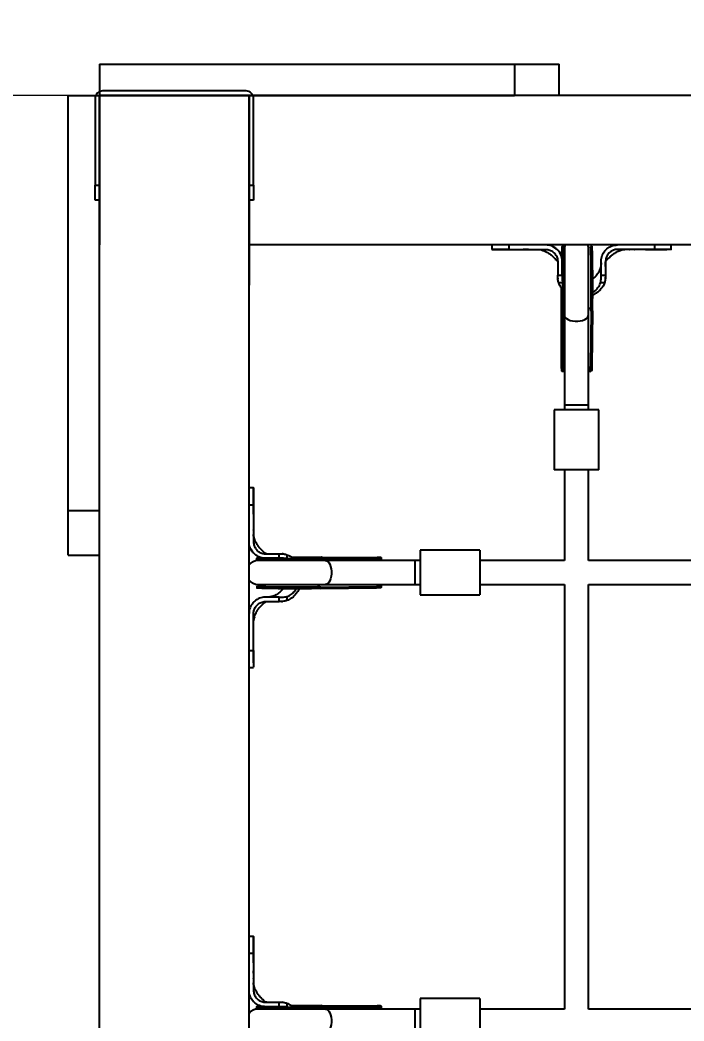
# Model space of a CAD drawing. Header units: millimetres. Extents: x -5107 to 5368, y -4871 to 3692.
# Drawn here: x -1485 to -1041, y 1573 to 2242 of the extents above; entities that cross this region are included whole.
import ezdxf

# ---------------------------------------------------------------- set-up
doc = ezdxf.new("R2010")
doc.units = ezdxf.units.MM
for name, color, linetype in [('DIKOM_ОБЪЕКТ', 7, 'Continuous'), ('DIKOM_РАЗМЕР_ЗОНА', 7, 'Continuous'), ('DIKOM_РАЗМЕР_ОБЪЕКТА', 7, 'Continuous')]:
    doc.layers.add(name, color=color, linetype=linetype)
doc.styles.add('style1', font='arial.ttf', dxfattribs={"width": 0.8})
doc.dimstyles.new('1-50', dxfattribs={"dimtxt": 300, "dimasz": 200, "dimexe": 100, "dimexo": 0, "dimgap": 100, "dimtad": 1, "dimdec": 0, "dimtxsty": 'style1', "dimcen": 0, "dimclrd": 7, "dimclre": 7, "dimadec": 1, "dimazin": 2, "dimtfac": 1, "dimtdec": 0, "dimtmove": 0, "dimatfit": 3, "dimfxl": 0, "dimlwd": 25, "dimlwe": 18, "dimarcsym": 0})

# ---------------------------------------------------------------- blocks, each defined once
blk = doc.blocks.new('*D1')
at = {"layer": 'Defpoints', "color": 0, "transparency": 16777216}
for p in [(-657.22, 2191.71), (-3179.73, -2108.29), (-657.22, -2108.29)]:
    blk.add_point(p, dxfattribs=at)
at = {"layer": 'DIKOM_РАЗМЕР_ОБЪЕКТА', "color": 7, "lineweight": 18, "transparency": 16777216}
for p, q in [((-657.22, 2191.71), (-3279.73, 2191.71)), ((-657.22, -2108.29), (-3279.73, -2108.29))]:
    blk.add_line(p, q, dxfattribs=at)
at = {"layer": 'DIKOM_РАЗМЕР_ОБЪЕКТА', "color": 7, "lineweight": 25, "transparency": 16777216}
blk.add_line((-3179.73, 1991.71), (-3179.73, -1908.29), dxfattribs=at)
at = {"layer": 'DIKOM_РАЗМЕР_ОБЪЕКТА', "color": 7, "transparency": 16777216}
for points in [[(-3213.07, 1991.71), (-3146.4, 1991.71), (-3179.73, 2191.71)], [(-3213.07, -1908.29), (-3146.4, -1908.29), (-3179.73, -2108.29)]]:
    blk.add_solid(points, dxfattribs=at)
at = {"layer": 'DIKOM_РАЗМЕР_ОБЪЕКТА', "color": 0, "transparency": 16777216, "insert": (-3433.01, -12.59), "char_height": 300, "attachment_point": 5, "rotation": 90, "style": 'style1'}
blk.add_mtext('4300', dxfattribs=at)
blk = doc.blocks.new('*D3')
at = {"layer": 'Defpoints', "color": 0, "transparency": 16777216}
for p in [(-1157.22, 3691.71), (-4657.36, -3608.29), (-1157.22, -3608.29)]:
    blk.add_point(p, dxfattribs=at)
at = {"layer": 'DIKOM_РАЗМЕР_ЗОНА', "color": 7, "lineweight": 18, "transparency": 16777216}
for p, q in [((-1157.22, 3691.71), (-4757.36, 3691.71)), ((-1157.22, -3608.29), (-4757.36, -3608.29))]:
    blk.add_line(p, q, dxfattribs=at)
at = {"layer": 'DIKOM_РАЗМЕР_ЗОНА', "color": 7, "lineweight": 25, "transparency": 16777216}
blk.add_line((-4657.36, 3491.71), (-4657.36, -3408.29), dxfattribs=at)
at = {"layer": 'DIKOM_РАЗМЕР_ЗОНА', "color": 7, "transparency": 16777216}
for points in [[(-4690.69, 3491.71), (-4624.02, 3491.71), (-4657.36, 3691.71)], [(-4690.69, -3408.29), (-4624.02, -3408.29), (-4657.36, -3608.29)]]:
    blk.add_solid(points, dxfattribs=at)
at = {"layer": 'DIKOM_РАЗМЕР_ЗОНА', "color": 0, "transparency": 16777216, "insert": (-4910.63, 41.71), "char_height": 300, "attachment_point": 5, "rotation": 90, "style": 'style1'}
blk.add_mtext('7300', dxfattribs=at)

msp = doc.modelspace()

# ---------------------------------------------------------------- linework, layer by layer
at = {"layer": 'DIKOM_ОБЪЕКТ'}
for p, q in [((-1432.22, 2212.71), (-1432.22, 2191.71)), ((-1432.22, 2212.71), (-1154.64, 2212.71)), ((-1154.64, 2212.71), (-1154.64, 2191.71)), ((-1154.64, 2212.71), (-1124.64, 2212.71)), ((-1124.64, 2191.71), (-1124.64, 2212.71)), ((-1453.22, 2191.71), (-1432.22, 2191.71)), ((-1453.22, 1914.14), (-1453.22, 2191.71)), ((-1435.22, 2189.71), (-1435.22, 2131.71)), ((-1432.22, 2191.71), (-1154.64, 2191.71)), ((-1432.22, 1914.14), (-1432.22, 2191.71)), ((-1432.22, 871), (-1432.22, 2191.71)), ((-1332.22, 2191.71), (-1432.22, 2191.71)), ((-1432.22, 2191.71), (-1432.22, 2091.71)), ((-1332.22, 2191.71), (-1432.22, 2191.71)), ((-1334.22, 2194.71), (-1430.22, 2194.71)), ((-1332.22, 891.71), (-1332.22, 2191.71)), ((17.78, 2191.71), (-1332.22, 2191.71)), ((-1332.22, 2191.71), (-1332.22, 2091.71)), ((-1332.22, 2091.71), (-1332.22, 2191.71)), ((-1329.22, 2131.71), (-1329.22, 2189.71)), ((-1435.22, 2131.71), (-1432.22, 2131.71)), ((-1435.22, 2121.71), (-1435.22, 2131.71)), ((-1332.22, 2131.71), (-1329.22, 2131.71)), ((-1329.22, 2131.71), (-1329.22, 2121.71)), ((-1432.22, 2121.71), (-1435.22, 2121.71)), ((-1329.22, 2121.71), (-1332.22, 2121.71)), ((17.78, 2091.71), (-1332.22, 2091.71)), ((-1332.11, 2091.71), (-1332.11, 2064.71)), ((-1169.65, 2091.71), (-1169.65, 2088.71)), ((-1158.37, 2091.71), (-1158.37, 2088.71)), ((-1126.92, 2089.41), (-1128.67, 2090.46)), ((-1121.71, 2090.72), (-1122.71, 2090.72)), ((-1121.09, 2089.65), (-1121.09, 2044.68)), ((-1105.09, 2044.68), (-1105.09, 2089.65)), ((-1102.71, 2090.64), (-1103.71, 2090.65)), ((-1060.93, 2091.71), (-1060.93, 2088.71)), ((-1049.65, 2088.71), (-1049.65, 2091.71)), ((-1169.65, 2088.71), (-1164.37, 2088.71)), ((-1163.06, 2088.71), (-1166.16, 2088.71)), ((-1163.28, 2088.71), (-1165.53, 2088.71)), ((-1158.37, 2088.71), (-1133.65, 2088.71)), ((-1126.21, 2088.75), (-1126.54, 2089.05)), ((-1060.93, 2088.71), (-1085.65, 2088.71)), ((-1062.16, 2088.71), (-1055.53, 2088.71)), ((-1060.76, 2088.71), (-1060.36, 2088.71)), ((-1055.46, 2088.71), (-1052.72, 2088.71)), ((-1125.65, 2080.71), (-1125.65, 2079.71)), ((-1125.65, 2079.71), (-1125.65, 2071.57)), ((-1122.65, 2079.71), (-1122.65, 2080.71)), ((-1122.65, 2071.57), (-1122.65, 2079.71)), ((-1096.65, 2079.71), (-1096.65, 2080.71)), ((-1096.65, 2071.57), (-1096.65, 2079.71)), ((-1093.65, 2080.71), (-1093.65, 2079.71)), ((-1093.65, 2079.71), (-1093.65, 2071.57)), ((-1125.65, 2071.57), (-1122.65, 2071.57)), ((-1125.57, 2069.45), (-1125.55, 2068.88)), ((-1121.09, 2073.7), (-1121.25, 2073.98)), ((-1096.65, 2071.57), (-1093.65, 2071.57)), ((-1093.71, 2069.08), (-1093.7, 2069.86)), ((-1093.7, 2069.36), (-1093.68, 2070.06)), ((-1332.22, 2064.71), (-1332.11, 2064.71)), ((-1122.26, 2066.36), (-1124.98, 2066.36)), ((-1094.32, 2066.36), (-1097.03, 2066.36)), ((-1121.09, 2060.8), (-1121.23, 2060.91)), ((-1121.31, 2049.19), (-1121.09, 2049.3)), ((-1123.41, 2046.79), (-1123.23, 2010.11)), ((-1122.33, 2047.85), (-1122.78, 2009.43)), ((-1122.33, 2047.76), (-1122.76, 2010.5)), ((-1122.33, 2047.76), (-1122.33, 2047.85)), ((-1121.33, 2047.76), (-1122.33, 2047.76)), ((-1121.33, 2047.76), (-1121.76, 2010.49)), ((-1121.17, 2048.5), (-1121.33, 2047.91)), ((-1121.09, 2044.68), (-1121.09, 1984.81)), ((-1105.09, 1984.81), (-1105.09, 2044.68)), ((-1103.33, 2047.69), (-1103.77, 2010.42)), ((-1102.33, 2047.69), (-1103.33, 2047.69)), ((-1102.33, 2047.69), (-1102.77, 2010.42)), ((-1122.76, 2010.5), (-1121.76, 2010.49)), ((-1103.77, 2010.42), (-1102.77, 2010.42)), ((-1122.7, 2007.23), (-1121.64, 2007.22)), ((-1122.33, 2007.39), (-1121.27, 2007.39)), ((-1104.67, 2007.16), (-1103.62, 2007.15)), ((-1104.46, 2007.32), (-1103.4, 2007.32)), ((-1121.09, 1984.81), (-1121.09, 1981.36)), ((-1121.09, 1984.81), (-1105.09, 1984.81)), ((-1105.09, 1981.36), (-1105.09, 1984.81)), ((-1128.09, 1981.36), (-1128.09, 1941.36)), ((-1113.09, 1981.36), (-1128.09, 1981.36)), ((-1098.09, 1981.36), (-1113.09, 1981.36)), ((-1098.09, 1941.36), (-1098.09, 1981.36)), ((-1113.09, 1941.36), (-1128.09, 1941.36)), ((-1121.09, 1941.36), (-1121.09, 1880.59)), ((-1098.09, 1941.36), (-1113.09, 1941.36)), ((-1105.09, 1880.59), (-1105.09, 1941.36)), ((-1329.22, 1929.14), (-1332.22, 1929.14)), ((-1329.22, 1923.86), (-1329.22, 1929.13)), ((-1329.22, 1920.65), (-1329.22, 1921.92)), ((-1332.22, 1917.86), (-1329.22, 1917.86)), ((-1329.22, 1917.86), (-1329.22, 1893.14)), ((-1453.22, 1914.14), (-1432.22, 1914.14)), ((-1453.22, 1884.14), (-1453.22, 1914.14)), ((-1453.22, 1884.14), (-1432.22, 1884.14)), ((-1330.96, 1888.17), (-1329.92, 1886.41)), ((-1330, 1886.52), (-1329.25, 1885.71)), ((-1327.11, 1882.2), (-1327.11, 1881.2)), ((-1321.22, 1885.14), (-1320.22, 1885.14)), ((-1320.22, 1882.14), (-1321.22, 1882.14)), ((-1320.22, 1885.14), (-1312.08, 1885.14)), ((-1312.08, 1882.14), (-1320.22, 1882.14)), ((-1312.08, 1882.14), (-1312.08, 1885.14)), ((-1309.44, 1885.05), (-1310.14, 1885.08)), ((-1306.87, 1884.47), (-1306.87, 1881.76)), ((-1245.84, 1882.27), (-1284.24, 1881.82)), ((-1284.24, 1881.82), (-1284.15, 1881.82)), ((-1284.15, 1881.82), (-1246.89, 1882.25)), ((-1284.15, 1881.82), (-1284.15, 1880.82)), ((-1283.18, 1882.91), (-1246.5, 1882.72)), ((-1246.88, 1881.26), (-1246.89, 1882.25)), ((-1243.78, 1880.76), (-1243.78, 1881.83)), ((-1243.61, 1881.13), (-1243.62, 1882.19)), ((-1177.75, 1887.59), (-1217.75, 1887.59)), ((-1217.75, 1887.59), (-1217.75, 1857.59)), ((-1177.75, 1887.59), (-1177.75, 1857.59)), ((-1281.07, 1880.59), (-1326.04, 1880.59)), ((-1314.55, 1880.77), (-1314.21, 1880.59)), ((-1285.69, 1880.59), (-1285.58, 1880.8)), ((-1284.3, 1880.82), (-1284.89, 1880.66)), ((-1284.15, 1880.82), (-1246.88, 1881.26)), ((-1221.2, 1880.59), (-1281.07, 1880.59)), ((-1217.75, 1880.59), (-1221.2, 1880.59)), ((-1221.2, 1880.59), (-1221.2, 1864.59)), ((-1121.09, 1880.59), (-1177.75, 1880.59)), ((-821.09, 1880.59), (-1105.09, 1880.59)), ((-1327.04, 1863.2), (-1327.04, 1862.2)), ((-1326.04, 1864.59), (-1281.07, 1864.59)), ((-1284.08, 1862.82), (-1246.81, 1863.26)), ((-1284.08, 1862.82), (-1284.08, 1861.82)), ((-1284.08, 1861.82), (-1246.81, 1862.26)), ((-1281.07, 1864.59), (-1221.2, 1864.59)), ((-1246.81, 1862.26), (-1246.81, 1863.26)), ((-1243.71, 1862.89), (-1243.71, 1863.95)), ((-1243.54, 1863.11), (-1243.55, 1864.16)), ((-1221.2, 1864.59), (-1217.75, 1864.59)), ((-1177.75, 1864.59), (-1121.09, 1864.59)), ((-1121.09, 1864.59), (-1121.09, 1580.59)), ((-1105.09, 1580.59), (-1105.09, 1864.59)), ((-1105.09, 1864.59), (-821.09, 1864.59)), ((-1320.22, 1856.14), (-1321.22, 1856.14)), ((-1312.08, 1856.14), (-1320.22, 1856.14)), ((-1312.08, 1853.14), (-1312.08, 1856.14)), ((-1306.87, 1856.53), (-1306.87, 1853.81)), ((-1217.75, 1857.59), (-1177.75, 1857.59)), ((-1321.22, 1853.14), (-1320.22, 1853.14)), ((-1320.22, 1853.14), (-1312.08, 1853.14)), ((-1310.59, 1853.17), (-1309.87, 1853.19)), ((-1310.56, 1853.17), (-1309.87, 1853.23)), ((-1329.22, 1820.42), (-1329.22, 1845.13)), ((-1332.22, 1820.42), (-1329.22, 1820.42)), ((-1329.22, 1816.28), (-1329.22, 1809.16)), ((-1332.22, 1809.14), (-1329.22, 1809.14)), ((-1329.22, 1629.14), (-1332.22, 1629.14)), ((-1329.22, 1623.86), (-1329.22, 1629.13)), ((-1329.22, 1620.65), (-1329.22, 1621.92)), ((-1332.22, 1617.86), (-1329.22, 1617.86)), ((-1329.22, 1617.86), (-1329.22, 1593.14)), ((-1330.96, 1588.17), (-1329.92, 1586.41)), ((-1177.75, 1587.59), (-1217.75, 1587.59)), ((-1217.75, 1587.59), (-1217.75, 1557.59)), ((-1177.75, 1587.59), (-1177.75, 1557.59)), ((-1330, 1586.52), (-1329.25, 1585.71)), ((-1327.11, 1582.2), (-1327.11, 1581.2)), ((-1281.07, 1580.59), (-1326.04, 1580.59)), ((-1321.22, 1585.14), (-1320.22, 1585.14)), ((-1320.22, 1582.14), (-1321.22, 1582.14)), ((-1320.22, 1585.14), (-1312.08, 1585.14)), ((-1312.08, 1582.14), (-1320.22, 1582.14)), ((-1314.55, 1580.77), (-1314.21, 1580.59)), ((-1312.08, 1582.14), (-1312.08, 1585.14)), ((-1309.44, 1585.05), (-1310.14, 1585.08)), ((-1306.87, 1584.47), (-1306.87, 1581.76)), ((-1285.69, 1580.59), (-1285.58, 1580.8)), ((-1284.3, 1580.82), (-1284.89, 1580.66)), ((-1245.84, 1582.27), (-1284.24, 1581.82)), ((-1284.24, 1581.82), (-1284.15, 1581.82)), ((-1284.15, 1581.82), (-1246.89, 1582.25)), ((-1284.15, 1581.82), (-1284.15, 1580.82)), ((-1284.15, 1580.82), (-1246.88, 1581.26)), ((-1283.18, 1582.91), (-1246.5, 1582.72)), ((-1221.2, 1580.59), (-1281.07, 1580.59)), ((-1246.88, 1581.26), (-1246.89, 1582.25)), ((-1243.78, 1580.76), (-1243.78, 1581.83)), ((-1243.61, 1581.13), (-1243.62, 1582.19)), ((-1217.75, 1580.59), (-1221.2, 1580.59)), ((-1221.2, 1580.59), (-1221.2, 1564.59)), ((-1121.09, 1580.59), (-1177.75, 1580.59)), ((-821.09, 1580.59), (-1105.09, 1580.59))]:
    msp.add_line(p, q, dxfattribs=at)
at = {"layer": 'DIKOM_ОБЪЕКТ', "flags": 128}
for points in [[(-1122.33, 2047.76), (-1122.29, 2050.89), (-1122.27, 2054.12), (-1122.25, 2057.42), (-1122.23, 2060.74), (-1122.22, 2064.05), (-1122.22, 2067.31), (-1122.23, 2070.49), (-1122.24, 2073.54), (-1122.26, 2076.43), (-1122.29, 2079.13), (-1122.32, 2081.6), (-1122.36, 2083.83), (-1122.4, 2085.78), (-1122.45, 2087.43), (-1122.51, 2088.76), (-1122.56, 2089.75), (-1122.62, 2090.4), (-1122.68, 2090.7), (-1122.75, 2090.64), (-1122.81, 2090.23), (-1122.88, 2089.47), (-1122.94, 2088.36), (-1123, 2086.93), (-1123.06, 2085.18), (-1123.1, 2083.96)], [(-1121.33, 2047.76), (-1121.29, 2050.89), (-1121.27, 2054.12), (-1121.25, 2057.42), (-1121.23, 2060.74), (-1121.22, 2064.05), (-1121.22, 2067.31), (-1121.23, 2070.48), (-1121.24, 2073.53), (-1121.26, 2076.43), (-1121.29, 2079.12), (-1121.32, 2081.6), (-1121.36, 2083.83), (-1121.4, 2085.77), (-1121.45, 2087.42), (-1121.51, 2088.75), (-1121.56, 2089.75), (-1121.62, 2090.4), (-1121.68, 2090.7), (-1121.71, 2090.72)], [(-1120.82, 2091.71), (-1120.89, 2091.43), (-1121.09, 2089.65)], [(-1105.09, 2089.65), (-1105.29, 2091.43), (-1105.36, 2091.71)], [(-1103.33, 2047.69), (-1103.3, 2050.82), (-1103.27, 2054.05), (-1103.25, 2057.35), (-1103.23, 2060.67), (-1103.23, 2063.98), (-1103.23, 2067.24), (-1103.23, 2070.41), (-1103.25, 2073.46), (-1103.27, 2076.35), (-1103.29, 2079.05), (-1103.33, 2081.53), (-1103.36, 2083.76), (-1103.41, 2085.7), (-1103.46, 2087.35), (-1103.51, 2088.68), (-1103.57, 2089.68), (-1103.63, 2090.33), (-1103.69, 2090.63), (-1103.71, 2090.65)], [(-1102.33, 2047.69), (-1102.3, 2050.82), (-1102.27, 2054.05), (-1102.25, 2057.34), (-1102.23, 2060.67), (-1102.23, 2063.98), (-1102.23, 2067.24), (-1102.23, 2070.41), (-1102.25, 2073.46), (-1102.27, 2076.35), (-1102.29, 2079.05), (-1102.33, 2081.53), (-1102.36, 2083.75), (-1102.41, 2085.7), (-1102.46, 2087.35), (-1102.51, 2088.68), (-1102.57, 2089.67), (-1102.63, 2090.33), (-1102.69, 2090.62), (-1102.71, 2090.64)], [(-1123.4, 2063.31), (-1123.4, 2062.99), (-1123.42, 2059.68), (-1123.43, 2056.36), (-1123.43, 2053.08), (-1123.42, 2049.88), (-1123.41, 2046.79)], [(-1121.09, 2048.63), (-1121.16, 2048.51), (-1121.17, 2048.5)], [(-1121.09, 2044.68), (-1120.99, 2044.03), (-1120.53, 2043.2), (-1119.72, 2042.44), (-1118.6, 2041.78), (-1117.22, 2041.26), (-1115.65, 2040.9), (-1113.96, 2040.71), (-1112.23, 2040.71), (-1110.54, 2040.9), (-1108.97, 2041.26), (-1107.59, 2041.78), (-1106.47, 2042.44), (-1105.66, 2043.2), (-1105.2, 2044.03), (-1105.09, 2044.68)], [(-1329.2, 1900.8), (-1329.2, 1900.95), (-1329.2, 1901.1)], [(-1284.15, 1881.82), (-1287.28, 1881.79), (-1290.52, 1881.76), (-1293.81, 1881.74), (-1297.13, 1881.72), (-1300.44, 1881.72), (-1303.71, 1881.71), (-1306.88, 1881.72), (-1309.93, 1881.73), (-1312.82, 1881.75), (-1315.52, 1881.78), (-1318, 1881.81), (-1320.22, 1881.85), (-1322.17, 1881.9), (-1323.82, 1881.94), (-1325.15, 1882), (-1326.14, 1882.05), (-1326.79, 1882.11), (-1327.09, 1882.18), (-1327.04, 1882.24), (-1326.62, 1882.3), (-1325.86, 1882.37), (-1324.76, 1882.43), (-1324.02, 1882.47)], [(-1303.81, 1882.86), (-1302.67, 1882.87), (-1299.39, 1882.89), (-1296.07, 1882.91), (-1292.75, 1882.92), (-1289.47, 1882.92), (-1286.27, 1882.92), (-1283.18, 1882.91)], [(-1284.15, 1880.82), (-1287.28, 1880.79), (-1290.51, 1880.76), (-1293.81, 1880.74), (-1297.13, 1880.72), (-1300.44, 1880.72), (-1303.7, 1880.71), (-1306.88, 1880.72), (-1309.92, 1880.73), (-1312.82, 1880.75), (-1315.52, 1880.78), (-1317.99, 1880.81), (-1320.22, 1880.85), (-1322.16, 1880.9), (-1323.81, 1880.94), (-1325.14, 1881), (-1326.14, 1881.05), (-1326.79, 1881.11), (-1327.09, 1881.18), (-1327.11, 1881.2)], [(-1284.89, 1880.66), (-1284.9, 1880.65), (-1285.02, 1880.59)], [(-1281.07, 1880.59), (-1280.42, 1880.48), (-1279.59, 1880.02), (-1278.83, 1879.21), (-1278.17, 1878.09), (-1277.65, 1876.71), (-1277.29, 1875.14), (-1277.1, 1873.45), (-1277.1, 1871.72), (-1277.29, 1870.03), (-1277.65, 1868.46), (-1278.17, 1867.09), (-1278.83, 1865.97), (-1279.59, 1865.16), (-1280.42, 1864.69), (-1281.07, 1864.59)], [(-1284.08, 1861.82), (-1287.21, 1861.79), (-1290.44, 1861.76), (-1293.73, 1861.74), (-1297.06, 1861.73), (-1300.37, 1861.72), (-1303.63, 1861.72), (-1306.8, 1861.73), (-1309.85, 1861.74), (-1312.74, 1861.76), (-1315.44, 1861.78), (-1317.92, 1861.82), (-1320.14, 1861.86), (-1322.09, 1861.9), (-1323.74, 1861.95), (-1325.07, 1862), (-1326.06, 1862.06), (-1326.72, 1862.12), (-1327.02, 1862.18), (-1327.04, 1862.2)], [(-1284.08, 1862.82), (-1287.21, 1862.79), (-1290.44, 1862.76), (-1293.74, 1862.74), (-1297.06, 1862.73), (-1300.37, 1862.72), (-1303.63, 1862.72), (-1306.81, 1862.72), (-1309.85, 1862.74), (-1312.75, 1862.76), (-1315.45, 1862.78), (-1317.92, 1862.82), (-1320.15, 1862.86), (-1322.09, 1862.9), (-1323.74, 1862.95), (-1325.07, 1863), (-1326.07, 1863.06), (-1326.72, 1863.12), (-1327.02, 1863.18), (-1326.96, 1863.24), (-1326.55, 1863.31), (-1325.79, 1863.37), (-1324.68, 1863.44), (-1323.25, 1863.5), (-1321.5, 1863.56), (-1320.92, 1863.58)], [(-1329.2, 1600.8), (-1329.2, 1600.95), (-1329.2, 1601.1)], [(-1284.15, 1580.82), (-1287.28, 1580.79), (-1290.51, 1580.76), (-1293.81, 1580.74), (-1297.13, 1580.72), (-1300.44, 1580.72), (-1303.7, 1580.71), (-1306.88, 1580.72), (-1309.92, 1580.73), (-1312.82, 1580.75), (-1315.52, 1580.78), (-1317.99, 1580.81), (-1320.22, 1580.85), (-1322.16, 1580.9), (-1323.81, 1580.94), (-1325.14, 1581), (-1326.14, 1581.05), (-1326.79, 1581.11), (-1327.09, 1581.18), (-1327.11, 1581.2)], [(-1284.15, 1581.82), (-1287.28, 1581.79), (-1290.52, 1581.76), (-1293.81, 1581.74), (-1297.13, 1581.72), (-1300.44, 1581.72), (-1303.71, 1581.71), (-1306.88, 1581.72), (-1309.93, 1581.73), (-1312.82, 1581.75), (-1315.52, 1581.78), (-1318, 1581.81), (-1320.22, 1581.85), (-1322.17, 1581.9), (-1323.82, 1581.94), (-1325.15, 1582), (-1326.14, 1582.05), (-1326.79, 1582.11), (-1327.09, 1582.18), (-1327.04, 1582.24), (-1326.62, 1582.3), (-1325.86, 1582.37), (-1324.76, 1582.43), (-1324.02, 1582.47)], [(-1303.81, 1582.86), (-1302.67, 1582.87), (-1299.39, 1582.89), (-1296.07, 1582.91), (-1292.75, 1582.92), (-1289.47, 1582.92), (-1286.27, 1582.92), (-1283.18, 1582.91)], [(-1284.89, 1580.66), (-1284.9, 1580.65), (-1285.02, 1580.59)], [(-1281.07, 1580.59), (-1280.42, 1580.48), (-1279.59, 1580.02), (-1278.83, 1579.21), (-1278.17, 1578.09), (-1277.65, 1576.71), (-1277.29, 1575.14), (-1277.1, 1573.45), (-1277.1, 1571.72), (-1277.29, 1570.03), (-1277.65, 1568.46), (-1278.17, 1567.09), (-1278.83, 1565.97), (-1279.59, 1565.16), (-1280.42, 1564.69), (-1281.07, 1564.59)]]:
    msp.add_lwpolyline(points, dxfattribs=at)
at = {"layer": 'DIKOM_ОБЪЕКТ'}
for centre, radius, start, end in [((-1430.22, 2189.71), 5, 90, 180), ((-1334.22, 2189.71), 5, 0, 90), ((-1085.65, 2080.71), 8, 90.00081, 180.00004), ((-1106.14, 2047.12), 2.86, 11.3727, 68.60944), ((-1120.74, 2046.36), 2.7, 123.45396, 170.90904), ((-1282.74, 1880.22), 2.72, 99.18642, 146.87902), ((-1326.04, 1872.59), 8, 90, 140.57041), ((-1326.04, 1872.59), 8, 219.42959, 270), ((-1283.52, 1865.63), 2.86, 201.34391, 258.64167), ((-1326.04, 1572.59), 8, 90, 140.57041), ((-1282.74, 1580.22), 2.72, 99.18642, 146.87902)]:
    msp.add_arc(centre, radius, start, end, dxfattribs=at)
for points, knots in [([(-1122.65, 2080.71), (-1122.65, 2080.79), (-1122.65, 2081.22), (-1122.77, 2082.88), (-1123.58, 2085.64), (-1125.79, 2088.71), (-1128.89, 2090.85), (-1131.68, 2091.65), (-1133.28, 2091.7), (-1133.65, 2091.71)], [0, 0, 0, 0, 0.014813, 0.074112, 0.290048, 0.505975, 0.720941, 0.936015, 1, 1, 1, 1]), ([(-1126.42, 2089), (-1126.48, 2089.06), (-1126.6, 2089.16), (-1126.71, 2089.25), (-1126.77, 2089.29)], [0, 0, 0, 0, 0.500181, 1, 1, 1, 1]), ([(-1096.65, 2080.71), (-1096.65, 2080.79), (-1096.64, 2081.22), (-1096.53, 2082.87), (-1095.73, 2085.62), (-1093.53, 2088.68), (-1090.45, 2090.83), (-1087.65, 2091.64), (-1086.03, 2091.7), (-1085.65, 2091.71)], [0, 0, 0, 0, 0.014813, 0.07411, 0.288781, 0.503465, 0.718034, 0.933096, 1, 1, 1, 1]), ([(-1158.37, 2088.71), (-1158.45, 2088.71), (-1158.86, 2088.71), (-1160.58, 2088.71), (-1162.99, 2088.71), (-1165.53, 2088.71), (-1167.37, 2088.71), (-1168.7, 2088.71), (-1169.51, 2088.71), (-1169.59, 2088.71), (-1169.63, 2088.71)], [0, 0, 0, 0, 0.012382, 0.06189, 0.261131, 0.409638, 0.562456, 0.710967, 0.863782, 1, 1, 1, 1]), ([(-1164.37, 2088.71), (-1163.99, 2088.71), (-1163.2, 2088.71), (-1161.99, 2088.71), (-1161.37, 2088.71)], [0, 0, 0, 0, 0.492058, 1, 1, 1, 1]), ([(-1164.01, 2088.71), (-1162.9, 2088.71), (-1160.56, 2088.71), (-1158.07, 2088.71), (-1156.77, 2088.71)], [0, 0, 0, 0, 0.478165, 1, 1, 1, 1]), ([(-1158.76, 2088.71), (-1157.82, 2088.71), (-1155.86, 2088.71), (-1153.35, 2088.71), (-1152.04, 2088.71)], [0, 0, 0, 0, 0.4774576, 1, 1, 1, 1]), ([(-1145.2, 2088.71), (-1145.18, 2088.71), (-1145.11, 2088.71), (-1145.5, 2088.71), (-1146.33, 2088.71), (-1147.51, 2088.71), (-1148.43, 2088.71), (-1148.85, 2088.71)], [0, 0, 0, 0, 0.064245, 0.306784, 0.549337, 0.791856, 1, 1, 1, 1]), ([(-1138.84, 2088.69), (-1138.76, 2088.69), (-1138.6, 2088.69), (-1138.43, 2088.69), (-1138.35, 2088.69)], [0, 0, 0, 0, 0.498128, 1, 1, 1, 1]), ([(-1138.52, 2088.71), (-1138.15, 2088.69), (-1137.45, 2088.64), (-1135.63, 2088.17), (-1133.89, 2087.45), (-1132.46, 2086.68), (-1131.37, 2085.98), (-1130.45, 2085.33), (-1129.57, 2084.61), (-1128.61, 2083.75), (-1127.71, 2082.71), (-1126.84, 2081.94), (-1126.24, 2081.25), (-1125.84, 2080.74), (-1125.74, 2080.49), (-1125.72, 2080.43), (-1125.71, 2080.39), (-1125.7, 2080.37), (-1125.69, 2080.33), (-1125.66, 2080.24), (-1125.66, 2080.18), (-1125.65, 2080.13), (-1125.65, 2079.83), (-1125.65, 2079.72), (-1125.65, 2079.67)], [0, 0, 0, 0, 0.1500235, 0.2851121, 0.4009839, 0.4910607, 0.5496556, 0.5954371, 0.6534419, 0.7214449, 0.7882324, 0.8449181, 0.8958282, 0.9200285, 0.9244528, 0.9261217, 0.9275755, 0.9290226, 0.9306024, 0.9344116, 0.9572878, 0.9761229, 0.9907991, 1, 1, 1, 1]), ([(-1133.65, 2088.71), (-1133.42, 2088.7), (-1132.3, 2088.67), (-1130.31, 2088.14), (-1128.04, 2086.63), (-1126.4, 2084.44), (-1125.72, 2082.34), (-1125.66, 2081.08), (-1125.65, 2080.71)], [0, 0, 0, 0, 0.054117, 0.268331, 0.482535, 0.697282, 0.911982, 1, 1, 1, 1]), ([(-1121.68, 2085.55), (-1121.72, 2085.52), (-1121.86, 2085.43), (-1122, 2084.83), (-1122.1, 2083.62), (-1122.14, 2082.01), (-1122.14, 2080.29), (-1122.12, 2078.51), (-1122.1, 2076.67), (-1122.08, 2074.31), (-1122.06, 2071.39), (-1122.05, 2067.85), (-1122.05, 2064.1), (-1122.06, 2060.27), (-1122.08, 2056.51), (-1122.11, 2052.53), (-1122.14, 2049.92), (-1122.15, 2048.58)], [0, 0, 0, 0, 0.030799, 0.105481, 0.17611, 0.242227, 0.303474, 0.343123, 0.391124, 0.448869, 0.516358, 0.593588, 0.680553, 0.752198, 0.829322, 0.911923, 1, 1, 1, 1]), ([(-1093.65, 2077.4), (-1093.65, 2077.36), (-1093.65, 2077.28), (-1093.65, 2077.47), (-1093.65, 2078.12), (-1093.65, 2078.85), (-1093.65, 2079.4), (-1093.65, 2079.91), (-1093.65, 2080.17), (-1093.63, 2080.24), (-1093.63, 2080.28), (-1093.6, 2080.35), (-1093.59, 2080.39), (-1093.58, 2080.41), (-1093.57, 2080.45), (-1093.54, 2080.51), (-1093.45, 2080.75), (-1093.04, 2081.26), (-1092.41, 2081.98), (-1091.49, 2082.83), (-1090.55, 2083.86), (-1089.61, 2084.71), (-1088.78, 2085.37), (-1087.91, 2085.99), (-1086.83, 2086.68), (-1085.39, 2087.46), (-1083.62, 2088.17), (-1081.77, 2088.65), (-1081.06, 2088.69), (-1080.68, 2088.71)], [0, 0, 0, 0, 0.038804, 0.073968, 0.12484, 0.172222, 0.205994, 0.227861, 0.241701, 0.254339, 0.268538, 0.27144, 0.272633, 0.273739, 0.274873, 0.276188, 0.279639, 0.298266, 0.337817, 0.388346, 0.446676, 0.494112, 0.533658, 0.567927, 0.614051, 0.684938, 0.776098, 0.882284, 1, 1, 1, 1]), ([(-1077.81, 2088.69), (-1077.76, 2088.69), (-1077.66, 2088.69), (-1077.56, 2088.69), (-1077.51, 2088.69)], [0, 0, 0, 0, 0.498398, 1, 1, 1, 1]), ([(-1070.42, 2088.71), (-1070.47, 2088.71), (-1071.02, 2088.71), (-1072.01, 2088.71), (-1073.19, 2088.71), (-1073.91, 2088.71), (-1074.22, 2088.71), (-1074.14, 2088.71), (-1074.14, 2088.71)], [0, 0, 0, 0, 0.0221886, 0.2636285, 0.5050721, 0.7465475, 0.9879988, 1, 1, 1, 1]), ([(-1066.97, 2088.71), (-1065.66, 2088.71), (-1063.16, 2088.71), (-1061.21, 2088.71), (-1060.28, 2088.71)], [0, 0, 0, 0, 0.5224447, 1, 1, 1, 1]), ([(-1049.67, 2088.71), (-1049.66, 2088.71), (-1049.57, 2088.71), (-1049.93, 2088.71), (-1050.78, 2088.71), (-1052.22, 2088.71), (-1054.15, 2088.71), (-1056.93, 2088.71), (-1059.42, 2088.71), (-1060.93, 2088.71)], [0, 0, 0, 0, 0.0122958, 0.1651445, 0.3136831, 0.4665288, 0.6150721, 0.767915, 1, 1, 1, 1]), ([(-1122.27, 2076.83), (-1122.33, 2077.03), (-1122.54, 2077.67), (-1122.6, 2078.56), (-1122.65, 2079.32), (-1122.65, 2079.62), (-1122.65, 2079.72)], [0, 0, 0, 0, 0.213061, 0.682138, 0.897095, 1, 1, 1, 1]), ([(-1096.65, 2079.76), (-1096.66, 2079.33), (-1096.68, 2078.48), (-1096.87, 2077.23), (-1097.16, 2076.02), (-1097.75, 2074.32), (-1098.89, 2072.25), (-1100.51, 2070.29), (-1101.77, 2069.44), (-1102.23, 2069.12)], [0, 0, 0, 0, 0.102239, 0.203869, 0.303119, 0.399758, 0.634767, 0.8664, 1, 1, 1, 1]), ([(-1125.65, 2070.49), (-1125.65, 2070.58), (-1125.65, 2070.94), (-1125.65, 2071.3), (-1125.65, 2071.57)], [0, 0, 0, 0, 0.25633, 1, 1, 1, 1]), ([(-1124.98, 2066.36), (-1125.18, 2067.02), (-1125.57, 2068.36), (-1125.62, 2069.77), (-1125.65, 2070.49)], [0, 0, 0, 0, 0.49159, 1, 1, 1, 1]), ([(-1122.65, 2071.57), (-1122.65, 2071.49), (-1122.65, 2071.06), (-1122.64, 2069.98), (-1122.71, 2068.3), (-1122.41, 2067.01), (-1122.26, 2066.36)], [0, 0, 0, 0, 0.048374, 0.241898, 0.617099, 1, 1, 1, 1]), ([(-1097.03, 2066.36), (-1097.01, 2066.44), (-1096.89, 2066.84), (-1096.74, 2067.59), (-1096.66, 2068.43), (-1096.64, 2069.62), (-1096.65, 2070.61), (-1096.65, 2071.43), (-1096.65, 2071.57)], [0, 0, 0, 0, 0.048351, 0.242036, 0.435708, 0.532427, 0.919394, 1, 1, 1, 1]), ([(-1093.65, 2070.49), (-1093.67, 2069.79), (-1093.72, 2068.38), (-1094.11, 2067.04), (-1094.32, 2066.36)], [0, 0, 0, 0, 0.492148, 1, 1, 1, 1]), ([(-1093.65, 2071.57), (-1093.65, 2071.48), (-1093.65, 2071.12), (-1093.65, 2070.76), (-1093.65, 2070.49)], [0, 0, 0, 0, 0.256317, 1, 1, 1, 1]), ([(-1122.06, 2061.7), (-1122.54, 2062.24), (-1123.63, 2063.45), (-1124.51, 2065.1), (-1124.9, 2066.15), (-1124.98, 2066.36)], [0, 0, 0, 0, 0.391912, 0.875482, 1, 1, 1, 1]), ([(-1094.32, 2066.36), (-1094.49, 2065.92), (-1095.15, 2064.24), (-1096.68, 2062.09), (-1098.81, 2060.15), (-1100.53, 2058.95), (-1101.74, 2058.42), (-1102.25, 2058.19)], [0, 0, 0, 0, 0.120601, 0.467446, 0.662795, 0.85824, 1, 1, 1, 1]), ([(-1102.24, 2060.12), (-1101.86, 2060.34), (-1100.75, 2060.96), (-1098.96, 2062.62), (-1097.62, 2064.6), (-1097.15, 2066.03), (-1097.03, 2066.36)], [0, 0, 0, 0, 0.155588, 0.454776, 0.872621, 1, 1, 1, 1]), ([(-1123.23, 2010.11), (-1123.23, 2009.62), (-1123.22, 2008.66), (-1123.16, 2007.66), (-1122.93, 2007.2), (-1122.62, 2007.18), (-1122.33, 2007.36), (-1122.28, 2007.39)], [0, 0, 0, 0, 0.241931, 0.483929, 0.723262, 0.952861, 1, 1, 1, 1]), ([(-1122.33, 2007.45), (-1122.44, 2007.45), (-1122.68, 2007.45), (-1122.78, 2008.03), (-1122.79, 2009.04), (-1122.77, 2010.01), (-1122.76, 2010.5)], [0, 0, 0, 0, 0.189935, 0.454981, 0.723248, 1, 1, 1, 1]), ([(-1121.76, 2010.49), (-1121.77, 2009.99), (-1121.79, 2009), (-1121.77, 2007.96), (-1121.65, 2007.42), (-1121.37, 2007.43), (-1121.27, 2007.44)], [0, 0, 0, 0, 0.281474, 0.563043, 0.840813, 1, 1, 1, 1]), ([(-1105.15, 2007.58), (-1104.98, 2007.49), (-1104.5, 2007.25), (-1104.09, 2007.34), (-1103.85, 2007.9), (-1103.79, 2008.92), (-1103.77, 2009.9), (-1103.77, 2010.42)], [0, 0, 0, 0, 0.13107, 0.354407, 0.560092, 0.768041, 1, 1, 1, 1]), ([(-1102.77, 2010.42), (-1102.77, 2009.92), (-1102.78, 2008.92), (-1102.86, 2007.89), (-1103.02, 2007.34), (-1103.3, 2007.37), (-1103.4, 2007.37)], [0, 0, 0, 0, 0.282218, 0.564509, 0.843703, 1, 1, 1, 1]), ([(-1104.67, 2007.21), (-1104.74, 2007.19), (-1104.83, 2007.17), (-1105.03, 2007.29), (-1105.09, 2007.32)], [0, 0, 0, 0, 0.702039, 1, 1, 1, 1]), ([(-1103.96, 2007.32), (-1103.88, 2007.26), (-1103.72, 2007.14), (-1103.65, 2007.19), (-1103.61, 2007.21)], [0, 0, 0, 0, 0.48967, 1, 1, 1, 1]), ([(-1329.22, 1929.12), (-1329.22, 1929.13), (-1329.22, 1929.22), (-1329.22, 1928.86), (-1329.22, 1928.01), (-1329.22, 1926.57), (-1329.22, 1924.64), (-1329.22, 1921.86), (-1329.22, 1919.37), (-1329.22, 1917.86)], [0, 0, 0, 0, 0.012296, 0.165143, 0.313683, 0.46653, 0.61507, 0.767918, 1, 1, 1, 1]), ([(-1329.21, 1920.87), (-1329.22, 1921.48), (-1329.22, 1922.7), (-1329.22, 1923.48), (-1329.22, 1923.86)], [0, 0, 0, 0, 0.507946, 1, 1, 1, 1]), ([(-1329.21, 1916.27), (-1329.21, 1917.57), (-1329.21, 1920.06), (-1329.22, 1922.39), (-1329.22, 1923.51)], [0, 0, 0, 0, 0.521846, 1, 1, 1, 1]), ([(-1329.22, 1911.54), (-1329.21, 1912.85), (-1329.21, 1915.36), (-1329.21, 1917.32), (-1329.21, 1918.25)], [0, 0, 0, 0, 0.522535, 1, 1, 1, 1]), ([(-1320.39, 1885.14), (-1320.49, 1885.14), (-1320.67, 1885.14), (-1320.71, 1885.16), (-1320.76, 1885.16), (-1320.84, 1885.18), (-1320.87, 1885.19), (-1320.9, 1885.2), (-1320.94, 1885.21), (-1321, 1885.24), (-1321.24, 1885.33), (-1321.94, 1885.87), (-1322.85, 1886.78), (-1324.11, 1887.97), (-1325.12, 1889.06), (-1325.83, 1889.94), (-1326.49, 1890.86), (-1327.19, 1891.96), (-1327.96, 1893.38), (-1328.67, 1895.13), (-1329.15, 1896.95), (-1329.19, 1897.64), (-1329.22, 1898.01)], [0, 0, 0, 0, 0.018194, 0.034398, 0.052857, 0.056721, 0.058314, 0.059779, 0.061263, 0.062957, 0.067437, 0.091978, 0.171063, 0.26864, 0.337576, 0.396368, 0.442789, 0.502189, 0.593503, 0.710965, 0.847914, 1, 1, 1, 1]), ([(-1321.22, 1882.14), (-1321.3, 1882.14), (-1321.73, 1882.15), (-1323.39, 1882.26), (-1326.15, 1883.07), (-1329.22, 1885.28), (-1331.36, 1888.38), (-1332.15, 1891.17), (-1332.2, 1892.77), (-1332.22, 1893.14)], [0, 0, 0, 0, 0.014799, 0.07411, 0.290025, 0.505958, 0.720946, 0.936008, 1, 1, 1, 1]), ([(-1329.22, 1893.14), (-1329.21, 1892.92), (-1329.18, 1891.8), (-1328.65, 1889.81), (-1327.14, 1887.53), (-1324.95, 1885.9), (-1322.85, 1885.21), (-1321.58, 1885.16), (-1321.22, 1885.14)], [0, 0, 0, 0, 0.054132, 0.268337, 0.482544, 0.697302, 0.912001, 1, 1, 1, 1]), ([(-1329.8, 1886.26), (-1329.75, 1886.21), (-1329.67, 1886.1), (-1329.56, 1885.98), (-1329.51, 1885.92)], [0, 0, 0, 0, 0.499817, 1, 1, 1, 1]), ([(-1320.28, 1882.14), (-1320.19, 1882.14), (-1320.02, 1882.14), (-1319.69, 1882.13), (-1319, 1882.09), (-1318.23, 1882.04), (-1317.64, 1881.86), (-1317.5, 1881.81)], [0, 0, 0, 0, 0.102389, 0.1897131, 0.3507477, 0.838051, 1, 1, 1, 1]), ([(-1312.08, 1885.14), (-1311.98, 1885.14), (-1311.62, 1885.14), (-1311.26, 1885.14), (-1311, 1885.14)], [0, 0, 0, 0, 0.256137, 1, 1, 1, 1]), ([(-1306.87, 1881.76), (-1306.95, 1881.78), (-1307.35, 1881.9), (-1308.41, 1882.12), (-1310.08, 1882.15), (-1311.41, 1882.14), (-1312.08, 1882.14)], [0, 0, 0, 0, 0.04844, 0.242205, 0.618964, 1, 1, 1, 1]), ([(-1311, 1885.14), (-1310.3, 1885.12), (-1308.89, 1885.07), (-1307.55, 1884.68), (-1306.87, 1884.47)], [0, 0, 0, 0, 0.492159, 1, 1, 1, 1]), ([(-1306.87, 1884.47), (-1306.43, 1884.3), (-1304.75, 1883.64), (-1303.11, 1882.59), (-1302.16, 1881.55), (-1302.12, 1881.51)], [0, 0, 0, 0, 0.250104, 0.969395, 1, 1, 1, 1]), ([(-1246.89, 1882.25), (-1246.39, 1882.26), (-1245.39, 1882.28), (-1244.35, 1882.27), (-1243.81, 1882.16), (-1243.83, 1881.91), (-1243.84, 1881.83)], [0, 0, 0, 0, 0.28222, 0.564505, 0.843704, 1, 1, 1, 1]), ([(-1243.78, 1881.8), (-1243.73, 1881.88), (-1243.54, 1882.21), (-1243.65, 1882.49), (-1244.22, 1882.67), (-1245.2, 1882.71), (-1246.08, 1882.72), (-1246.5, 1882.72)], [0, 0, 0, 0, 0.0815706, 0.3242192, 0.5542163, 0.7890794, 1, 1, 1, 1]), ([(-1243.84, 1880.76), (-1243.83, 1880.87), (-1243.82, 1881.15), (-1244.37, 1881.26), (-1245.37, 1881.28), (-1246.36, 1881.26), (-1246.88, 1881.26)], [0, 0, 0, 0, 0.1807567, 0.4417855, 0.7056761, 1, 1, 1, 1]), ([(-1243.67, 1881.13), (-1243.65, 1881.05), (-1243.63, 1880.93), (-1243.76, 1880.69), (-1243.81, 1880.6)], [0, 0, 0, 0, 0.634269, 1, 1, 1, 1]), ([(-1322.05, 1864.59), (-1322.05, 1864.58), (-1322.2, 1864.44), (-1322.27, 1864.34), (-1322.22, 1864.27), (-1322.2, 1864.25)], [0, 0, 0, 0, 0.023995, 0.648705, 1, 1, 1, 1]), ([(-1309.62, 1861.74), (-1309.94, 1861.27), (-1310.8, 1860), (-1312.76, 1858.38), (-1315.39, 1856.94), (-1317.9, 1856.28), (-1319.55, 1856.14), (-1320.16, 1856.14), (-1320.23, 1856.14)], [0, 0, 0, 0, 0.134965, 0.367153, 0.60268, 0.852672, 0.983491, 1, 1, 1, 1]), ([(-1298.65, 1861.72), (-1298.66, 1861.72), (-1298.99, 1860.89), (-1299.93, 1859.29), (-1301.66, 1857.1), (-1303.95, 1855.1), (-1305.84, 1854.26), (-1306.87, 1853.81)], [0, 0, 0, 0, 0.000754, 0.227674, 0.470677, 0.713451, 1, 1, 1, 1]), ([(-1306.87, 1856.53), (-1306.29, 1856.74), (-1304.71, 1857.31), (-1302.42, 1859), (-1301.22, 1860.81), (-1300.62, 1861.72)], [0, 0, 0, 0, 0.222959, 0.608945, 1, 1, 1, 1]), ([(-1246.81, 1863.26), (-1246.32, 1863.26), (-1245.32, 1863.28), (-1244.26, 1863.34), (-1243.72, 1863.6), (-1243.65, 1864.01), (-1243.87, 1864.44), (-1243.95, 1864.6)], [0, 0, 0, 0, 0.224315, 0.448653, 0.670005, 0.880394, 1, 1, 1, 1]), ([(-1243.77, 1862.89), (-1243.76, 1862.77), (-1243.76, 1862.49), (-1244.34, 1862.34), (-1245.36, 1862.28), (-1246.32, 1862.26), (-1246.81, 1862.26)], [0, 0, 0, 0, 0.189933, 0.454969, 0.723292, 1, 1, 1, 1]), ([(-1243.77, 1862.86), (-1243.7, 1862.88), (-1243.46, 1862.95), (-1243.5, 1863.17), (-1243.68, 1863.43), (-1243.71, 1863.48)], [0, 0, 0, 0, 0.252888, 0.872807, 1, 1, 1, 1]), ([(-1243.73, 1864.59), (-1243.67, 1864.49), (-1243.54, 1864.29), (-1243.59, 1864.21), (-1243.61, 1864.16)], [0, 0, 0, 0, 0.485318, 1, 1, 1, 1]), ([(-1321.22, 1856.14), (-1321.3, 1856.14), (-1321.73, 1856.14), (-1323.38, 1856.02), (-1326.13, 1855.22), (-1329.19, 1853.03), (-1331.34, 1849.94), (-1332.15, 1847.14), (-1332.2, 1845.53), (-1332.22, 1845.14)], [0, 0, 0, 0, 0.014799, 0.074106, 0.28878, 0.503452, 0.718032, 0.933086, 1, 1, 1, 1]), ([(-1312.08, 1856.14), (-1311.99, 1856.14), (-1311.57, 1856.14), (-1310.8, 1856.15), (-1309.13, 1856.11), (-1307.83, 1856.35), (-1306.87, 1856.53)], [0, 0, 0, 0, 0.048411, 0.242207, 0.43601, 1, 1, 1, 1]), ([(-1328.65, 1843.01), (-1328.81, 1842.5), (-1329.17, 1841.33), (-1329.24, 1839.58), (-1329.16, 1841.21), (-1328.82, 1842.59), (-1328.27, 1844.17), (-1327.56, 1845.67), (-1326.83, 1846.91), (-1326.06, 1848.03), (-1325.33, 1848.98), (-1324.38, 1850.03), (-1323.24, 1851.09), (-1322.36, 1852), (-1321.65, 1852.65), (-1321.2, 1852.97), (-1321, 1853.04), (-1320.95, 1853.06), (-1320.92, 1853.07), (-1320.9, 1853.08), (-1320.87, 1853.09), (-1320.79, 1853.12), (-1320.78, 1853.12), (-1320.67, 1853.13), (-1320.63, 1853.14), (-1320.31, 1853.14), (-1319.91, 1853.14), (-1319.56, 1853.14)], [0, 0, 0, 0, 0.089749, 0.20445, 0.303184, 0.39387, 0.474871, 0.543072, 0.60885, 0.64829, 0.690746, 0.742348, 0.806851, 0.859975, 0.892266, 0.907543, 0.91024, 0.911312, 0.912238, 0.913106, 0.914007, 0.916055, 0.929827, 0.940395, 0.946547, 0.953822, 1, 1, 1, 1]), ([(-1329.22, 1845.13), (-1329.21, 1845.22), (-1329.21, 1845.68), (-1329.08, 1846.89), (-1328.46, 1848.82), (-1326.96, 1850.93), (-1324.72, 1852.5), (-1322.68, 1853.09), (-1321.5, 1853.13), (-1321.22, 1853.14)], [0, 0, 0, 0, 0.022082, 0.110618, 0.289024, 0.50289, 0.717731, 0.931843, 1, 1, 1, 1]), ([(-1311, 1853.14), (-1311.09, 1853.14), (-1311.45, 1853.14), (-1311.81, 1853.14), (-1312.08, 1853.14)], [0, 0, 0, 0, 0.256702, 1, 1, 1, 1]), ([(-1306.87, 1853.81), (-1307.53, 1853.61), (-1308.87, 1853.22), (-1310.28, 1853.17), (-1310.99, 1853.14)], [0, 0, 0, 0, 0.491627, 1, 1, 1, 1]), ([(-1329.2, 1839.71), (-1329.2, 1839.78), (-1329.2, 1839.91), (-1329.2, 1840.04), (-1329.2, 1840.11)], [0, 0, 0, 0, 0.498422, 1, 1, 1, 1]), ([(-1329.21, 1819.77), (-1329.21, 1820.7), (-1329.21, 1822.66), (-1329.21, 1825.16), (-1329.22, 1826.46)], [0, 0, 0, 0, 0.477553, 1, 1, 1, 1]), ([(-1329.22, 1812.25), (-1329.22, 1813.16), (-1329.22, 1816.29), (-1329.21, 1819.43), (-1329.21, 1821.65)], [0, 0, 0, 0, 0.29165, 1, 1, 1, 1]), ([(-1329.22, 1820.42), (-1329.22, 1820.34), (-1329.22, 1819.93), (-1329.22, 1818.21), (-1329.22, 1815.8), (-1329.22, 1813.26), (-1329.22, 1811.42), (-1329.22, 1810.09), (-1329.22, 1809.28), (-1329.22, 1809.2), (-1329.22, 1809.16)], [0, 0, 0, 0, 0.012375, 0.06189, 0.261123, 0.409634, 0.562452, 0.710964, 0.863782, 1, 1, 1, 1]), ([(-1329.22, 1629.12), (-1329.22, 1629.13), (-1329.22, 1629.22), (-1329.22, 1628.86), (-1329.22, 1628.01), (-1329.22, 1626.57), (-1329.22, 1624.64), (-1329.22, 1621.86), (-1329.22, 1619.37), (-1329.22, 1617.86)], [0, 0, 0, 0, 0.012296, 0.165143, 0.313683, 0.466531, 0.61507, 0.767918, 1, 1, 1, 1]), ([(-1329.21, 1620.87), (-1329.22, 1621.48), (-1329.22, 1622.7), (-1329.22, 1623.48), (-1329.22, 1623.86)], [0, 0, 0, 0, 0.5079455, 1, 1, 1, 1]), ([(-1329.21, 1616.27), (-1329.21, 1617.57), (-1329.21, 1620.06), (-1329.22, 1622.39), (-1329.22, 1623.51)], [0, 0, 0, 0, 0.521844, 1, 1, 1, 1]), ([(-1329.22, 1611.54), (-1329.21, 1612.85), (-1329.21, 1615.36), (-1329.21, 1617.32), (-1329.21, 1618.25)], [0, 0, 0, 0, 0.522534, 1, 1, 1, 1]), ([(-1329.21, 1604.69), (-1329.22, 1604.68), (-1329.22, 1604.6), (-1329.21, 1605.01), (-1329.21, 1605.56), (-1329.21, 1606.07), (-1329.21, 1606.16)], [0, 0, 0, 0, 0.106448, 0.508288, 0.91013, 1, 1, 1, 1]), ([(-1320.39, 1585.14), (-1320.49, 1585.14), (-1320.67, 1585.14), (-1320.71, 1585.16), (-1320.76, 1585.16), (-1320.84, 1585.18), (-1320.87, 1585.19), (-1320.9, 1585.2), (-1320.94, 1585.21), (-1321, 1585.24), (-1321.24, 1585.33), (-1321.94, 1585.87), (-1322.85, 1586.78), (-1324.11, 1587.97), (-1325.12, 1589.06), (-1325.83, 1589.94), (-1326.49, 1590.86), (-1327.19, 1591.96), (-1327.96, 1593.38), (-1328.67, 1595.13), (-1329.15, 1596.95), (-1329.19, 1597.64), (-1329.22, 1598.01)], [0, 0, 0, 0, 0.018194, 0.034398, 0.052857, 0.056721, 0.058314, 0.059779, 0.061263, 0.062957, 0.067437, 0.091978, 0.171062, 0.26864, 0.337575, 0.396367, 0.442789, 0.502189, 0.593502, 0.710965, 0.847914, 1, 1, 1, 1]), ([(-1321.22, 1582.14), (-1321.3, 1582.14), (-1321.73, 1582.15), (-1323.39, 1582.26), (-1326.15, 1583.07), (-1329.22, 1585.28), (-1331.36, 1588.38), (-1332.15, 1591.17), (-1332.2, 1592.77), (-1332.22, 1593.14)], [0, 0, 0, 0, 0.014799, 0.07411, 0.290025, 0.505959, 0.720948, 0.936012, 1, 1, 1, 1]), ([(-1329.22, 1593.14), (-1329.21, 1592.92), (-1329.18, 1591.8), (-1328.65, 1589.81), (-1327.14, 1587.53), (-1324.95, 1585.9), (-1322.85, 1585.21), (-1321.58, 1585.16), (-1321.22, 1585.14)], [0, 0, 0, 0, 0.0541271, 0.2683338, 0.4825432, 0.6973003, 0.912, 1, 1, 1, 1]), ([(-1329.8, 1586.26), (-1329.75, 1586.21), (-1329.67, 1586.1), (-1329.56, 1585.98), (-1329.51, 1585.92)], [0, 0, 0, 0, 0.499818, 1, 1, 1, 1]), ([(-1284.97, 1581.64), (-1286.04, 1581.63), (-1288.15, 1581.61), (-1291.42, 1581.58), (-1294.63, 1581.55), (-1297.74, 1581.53), (-1300.71, 1581.51), (-1304.38, 1581.5), (-1308.5, 1581.48), (-1312.68, 1581.46), (-1315.96, 1581.44), (-1318.4, 1581.4), (-1320.1, 1581.34), (-1321.12, 1581.24), (-1321.66, 1581.16), (-1321.69, 1581.03), (-1321.7, 1581)], [0, 0, 0, 0, 0.070741, 0.139237, 0.205472, 0.269429, 0.331069, 0.3904, 0.501907, 0.604075, 0.696874, 0.780342, 0.854565, 0.919681, 0.975897, 1, 1, 1, 1]), ([(-1320.28, 1582.14), (-1320.19, 1582.14), (-1320.02, 1582.14), (-1319.69, 1582.13), (-1319, 1582.09), (-1318.23, 1582.04), (-1317.64, 1581.86), (-1317.5, 1581.81)], [0, 0, 0, 0, 0.102389, 0.189713, 0.350746, 0.838048, 1, 1, 1, 1]), ([(-1312.08, 1585.14), (-1311.98, 1585.14), (-1311.62, 1585.14), (-1311.26, 1585.14), (-1311, 1585.14)], [0, 0, 0, 0, 0.256137, 1, 1, 1, 1]), ([(-1306.87, 1581.76), (-1306.95, 1581.78), (-1307.35, 1581.9), (-1308.41, 1582.12), (-1310.08, 1582.15), (-1311.41, 1582.14), (-1312.08, 1582.14)], [0, 0, 0, 0, 0.04844, 0.242205, 0.618964, 1, 1, 1, 1]), ([(-1311, 1585.14), (-1310.3, 1585.12), (-1308.89, 1585.07), (-1307.55, 1584.68), (-1306.87, 1584.47)], [0, 0, 0, 0, 0.492159, 1, 1, 1, 1]), ([(-1306.87, 1584.47), (-1306.43, 1584.3), (-1304.75, 1583.64), (-1303.11, 1582.59), (-1302.16, 1581.55), (-1302.12, 1581.51)], [0, 0, 0, 0, 0.2501035, 0.9693915, 1, 1, 1, 1]), ([(-1246.89, 1582.25), (-1246.39, 1582.26), (-1245.39, 1582.28), (-1244.35, 1582.26), (-1243.81, 1582.16), (-1243.83, 1581.91), (-1243.84, 1581.83)], [0, 0, 0, 0, 0.282221, 0.564507, 0.843705, 1, 1, 1, 1]), ([(-1243.84, 1580.76), (-1243.83, 1580.87), (-1243.82, 1581.15), (-1244.37, 1581.26), (-1245.37, 1581.28), (-1246.36, 1581.26), (-1246.88, 1581.26)], [0, 0, 0, 0, 0.180758, 0.441786, 0.705676, 1, 1, 1, 1]), ([(-1243.78, 1581.8), (-1243.73, 1581.88), (-1243.54, 1582.21), (-1243.65, 1582.49), (-1244.22, 1582.67), (-1245.2, 1582.71), (-1246.08, 1582.72), (-1246.5, 1582.72)], [0, 0, 0, 0, 0.081571, 0.32422, 0.554217, 0.78908, 1, 1, 1, 1]), ([(-1243.67, 1581.13), (-1243.65, 1581.05), (-1243.63, 1580.93), (-1243.76, 1580.69), (-1243.81, 1580.6)], [0, 0, 0, 0, 0.634278, 1, 1, 1, 1])]:
    msp.add_open_spline(points, degree=3, knots=knots, dxfattribs=at)

# ---------------------------------------------------------------- dimensions: what is measured, and where the dimension line sits
at = {"layer": 'DIKOM_РАЗМЕР_ЗОНА'}
dim = msp.add_linear_dim(base=(-4657.36, -3608.29), p1=(-1157.22, 3691.71), p2=(-1157.22, -3608.29), angle=90, dimstyle='1-50', dxfattribs=at)
dim.commit()
dim.dimension.update_dxf_attribs({"geometry": '*D3', "text_midpoint": (-4657.36, 41.71), "dimtype": 160})
at = {"layer": 'DIKOM_РАЗМЕР_ОБЪЕКТА'}
dim = msp.add_linear_dim(base=(-3179.73, -2108.29), p1=(-657.22, 2191.71), p2=(-657.22, -2108.29), angle=90, dimstyle='1-50', dxfattribs=at)
dim.commit()
dim.dimension.update_dxf_attribs({"geometry": '*D1', "text_midpoint": (-3179.73, -12.59), "dimtype": 160})

doc.saveas('drawing.dxf')
